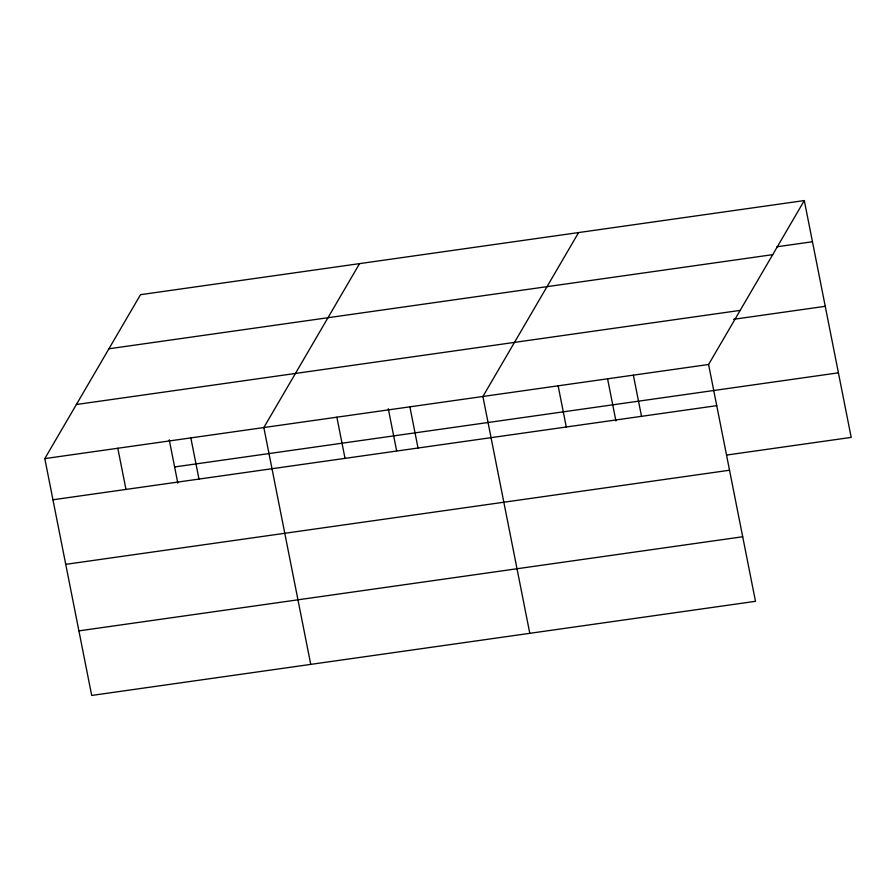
<?xml version="1.0" encoding="UTF-8"?>
<svg xmlns="http://www.w3.org/2000/svg" width="896" height="896" viewBox="0 0 896 896"><rect width="100%" height="100%" fill="white"/><g stroke="black" fill="none" stroke-linecap="round" stroke-linejoin="round"><path stroke-width="1.34" d="M804.306 200.558L708.59 364.482L755.485 601.317L91.694 695.442L44.8 458.606L140.515 294.683L804.306 200.558L851.2 437.394L726.723 455.045M359.565 263.626L263.85 427.549L310.744 664.384M578.614 232.557L482.899 396.491L529.794 633.315M776.899 246.781L812.459 241.741M108.931 348.779L772.722 254.654M76.384 404.51L740.174 310.386M733.6 319.301L825.238 306.309M44.8 458.606L708.59 364.482M174.619 466.95L838.421 372.826M52.954 499.778L716.744 405.664M65.733 564.346L729.534 470.232M78.915 630.874L742.706 536.749M633.36 375.155L641.514 416.326M607.622 379.03L615.922 420.974M558.13 385.818L566.283 426.989M409.886 406.84L418.04 448.011M388.293 408.733L396.603 450.688M336.874 417.189L345.027 458.371M190.837 437.898L198.99 479.069M169.243 439.79L177.811 483.09M117.813 448.258L125.966 489.429"/></g></svg>
